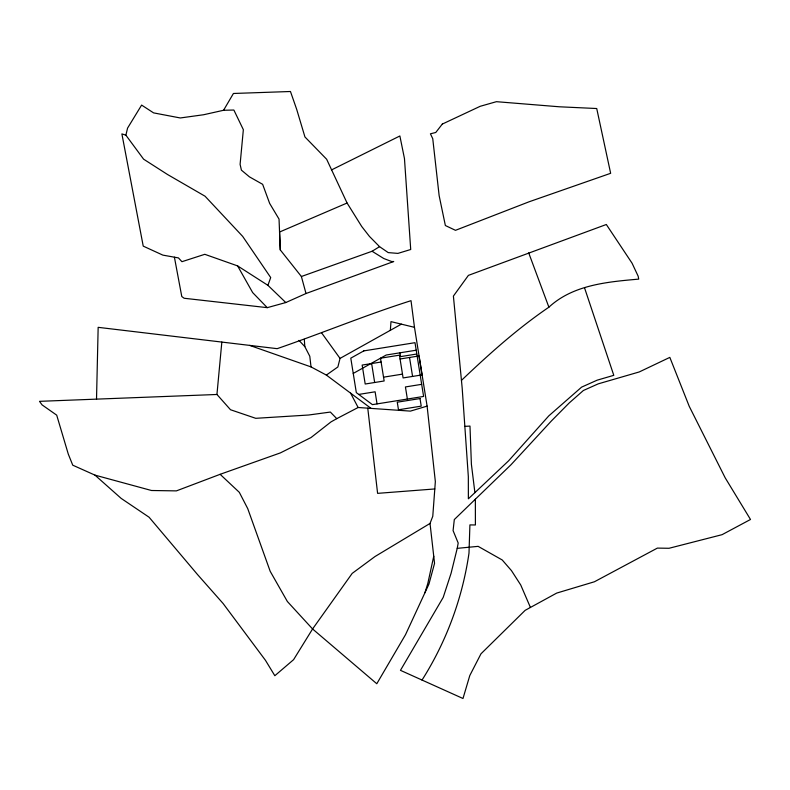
<?xml version="1.0" encoding="UTF-8"?>
<svg xmlns="http://www.w3.org/2000/svg" width="790" height="790" viewBox="0 0 790 790"><rect width="100%" height="100%" fill="white"/><g stroke="black" fill="none" stroke-linecap="round" stroke-linejoin="round"><path stroke-width="1.19" d="M96.518 399.128L98.158 327.337L277.152 348.666C321.925 333.222 365.79 315.082 411.017 300.674L414.483 327.337L427.104 406.109L435.349 481.584L432.772 516.295L430.027 523.444L434.549 563.349L428.95 584.067L405.517 634.686L376.791 683.745L312.583 628.968L287.363 601.496L270.19 571.308L247.744 508.642L239.321 492.338L220.124 474.316L176.387 490.886L151.483 490.501L94.958 475.126L72.749 465.182L68.276 454.062L56.702 415.155L42.068 404.885L39.5 401.34L216.944 394.477L230.512 409.743L255.743 418.315L308.584 415.017L330.358 412.064L336.767 418.651L358.137 407.502L410.415 411.116L427.104 406.109M390.349 330.309L390.981 321.629L414.483 327.337M216.944 394.477L221.832 342.07M433.75 556.239L427.834 583.375L424.931 592.747M457.222 548.349L458.19 543.026L453.085 530.604L454.309 519.563L511.012 464.737L551.321 421.04L569.235 402.93L583.395 390.487L598.247 383.851L639.238 371.952L669.831 357.386L689.226 406.307L725.171 477.792L750.5 519.474L722.08 534.672L669.031 548.28L657.369 548.102L594.426 581.766L556.693 593.083L525.143 610.344L480.972 653.814L469.793 675.549L462.989 698.498L400.461 670.335L443.22 597.358L451.09 573.254L457.222 548.349L478.128 546.354L502.223 559.972L511.466 570.617L520.738 584.995L530.426 607.461M285.792 302.55L267.919 285.328L270.703 277.557L242.688 236.408L205.064 196.226L167.48 174.472L143.592 159.165L125.887 135.179L127.565 128.118L141.617 105.09L153.586 112.881L180.288 117.967L203.642 114.738L223.57 110.274L233.87 110.037L243.35 129.688L240.101 164.359L241.414 170.146L249.433 176.851L262.645 184.317L269.657 203.415L279.038 219.097L280.282 249.917L301.385 276.51L306.007 293.515L285.792 302.55L267.257 307.656L184.129 298.255L181.779 296.517L174.402 257.185M401.379 324.157L340.036 358.403L337.873 366.965L326.359 375.072L311.023 366.916L249.68 345.388M223.57 110.274L233.425 93.477L290.463 91.502L296.694 109.376L304.94 136.956L326.655 159.264L347.077 203.02L361.741 226.523L369.463 236.427L379.556 246.658L388.236 252.612L397.913 253.393L410.711 249.502L404.46 158.523L399.878 135.969L331.454 169.959M421.988 680.032L423.084 678.393A324.473 324.473 0 0 0 455.721 609.09A325.085 325.085 0 0 0 468.993 553.128L469.912 524.906L475.402 524.975L475.363 499.201M461.449 380.395C489 354.118 517.341 328.709 548.892 307.192C573.056 284.805 607.451 281.882 638.715 279.117L638.182 276.253L632.079 263.218L606.325 224.498L468.401 275.374L453.401 296.092L462.18 388.048L468.332 476.656L468.371 498.806L508.612 460.807L548.803 415.866L581.618 387.12L597.131 380.178L613.79 375.329L584.57 287.935M301.385 276.51L372.08 251.26L379.556 246.658M430.027 523.444L375.013 556.525L352.182 573.392L312.583 628.968L293.594 659.66L274.831 675.717L265.46 660.312L223.116 603.52L197.648 574.695L149.083 517.223L121.196 498.421L94.958 475.126M336.767 418.651L331.03 421.88L311.013 437.551L280.401 452.887L220.124 474.316M353.239 373.433L386.221 355.016L416.202 350.207M347.077 203.02L279.561 232.023L280.282 249.917M306.007 293.515L393.726 261.51L391.751 261.559L383.792 258.528L372.08 251.26M416.814 354.009L400.57 356.616L399.967 352.814M381.106 362.027L362.156 365.069L365.197 384.019L384.147 380.978L380.494 358.206L399.454 355.174L403.098 377.936L422.048 374.904L419.016 355.954L400.056 358.986M383.535 377.166L402.485 374.124M358.729 394.427L375.112 391.8L377.047 403.897M421.672 384.335L405.428 386.942L407.373 399.039M434.806 488.951L377.6 493.355L367.765 408.163M464.836 426.373L469.981 426.077L471.393 464.273L474.899 492.644M125.887 135.179L121.887 133.895L143.227 246.125L162.849 255.121L178.451 257.905L181.917 261.697L204.798 254.311L237.612 265.904L267.919 285.328M326.359 375.072L371.033 408.391M267.257 307.656L252.672 292.596L237.612 265.904M298.976 340.391L304.812 346.593L309.789 356.25L311.023 366.916M321.609 332.866L340.036 358.403M350.592 393.144L358.137 407.502M528.698 252.869L548.892 307.192M409.536 357.475L412.578 376.425M371.636 363.548L374.667 382.498M304.308 339.325L304.812 346.593M442.311 124.07L435.764 132.483L430.422 133.806L432.752 138.685L439.131 195.574L445.363 225.525L455.484 230.325L529.112 201.776L610.65 173.306L596.726 108.526L559.389 106.788L496.426 101.683L480.211 106.294L442.311 124.07M363.815 350.888L350.79 358.156L356.32 392.62L372.426 404.638L423.608 396.442L414.997 342.682L363.815 350.888M420.013 398.555L397.271 402.199L398.486 409.783L421.228 406.139L420.013 398.555"/></g></svg>
